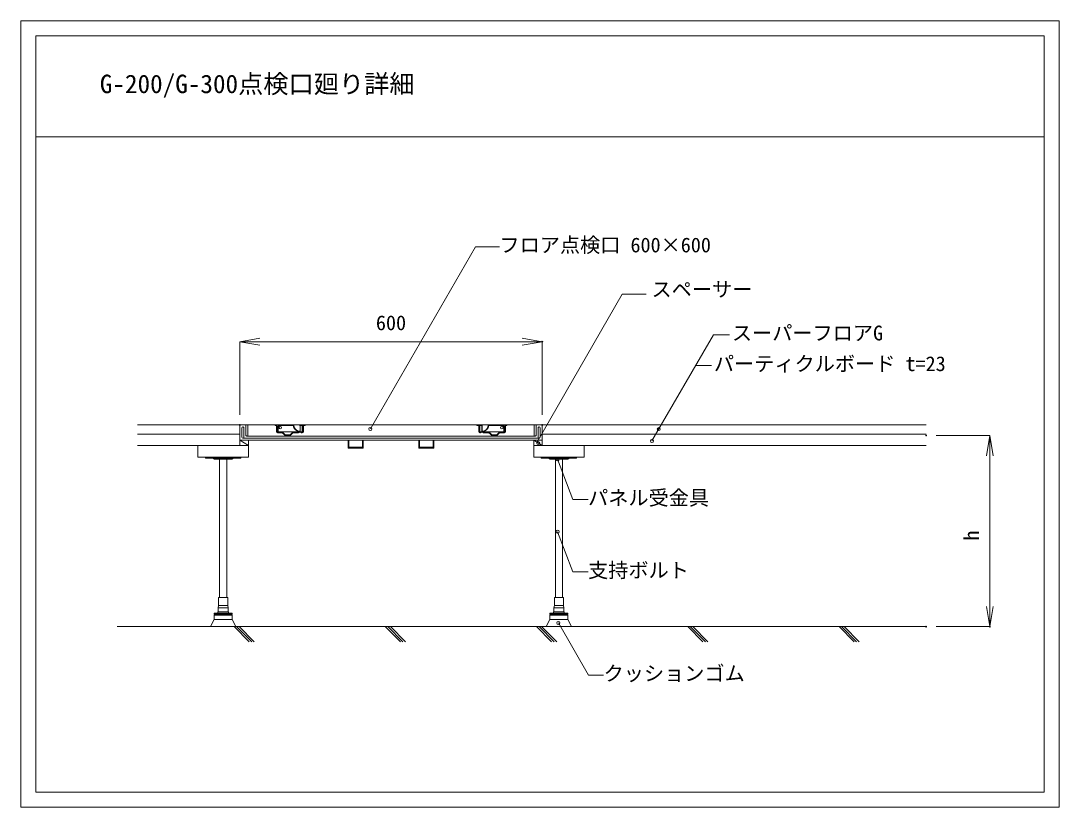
# Model space of a CAD drawing. Units: millimetres, scale not verified. Extents: x -1030 to 1030, y -780 to 780.
import ezdxf
from ezdxf.enums import TextEntityAlignment as Align

# ---------------------------------------------------------------- set-up
doc = ezdxf.new("R2010")
doc.units = ezdxf.units.MM
doc.header["$LTSCALE"] = 2
doc.header["$PDMODE"] = 32
doc.header["$PDSIZE"] = 1.6
for name, color, linetype, lineweight in [('0-0_0', 7, 'Continuous', 9), ('0-1_WAKU', 4, 'Continuous', 18), ('0-4_納まり', 7, 'Continuous', 18), ('0-6_納まり文字', 7, 'Continuous', 9), ('0-7_UFG納まり文字', 7, 'Continuous', 9), ('0-F_0０グルプ-1水色実線', 7, 'Continuous', 18), ('1-0_点検口', 7, 'Continuous', 18), ('1-2_waku2', 7, 'Continuous', 18)]:
    doc.layers.add(name, color=color, linetype=linetype, lineweight=lineweight)
doc.layers.add('0-2_DEFPOINTS', color=7, linetype='Continuous')
doc.styles.add('ＭＳ ゴシック', font='')
doc.styles.get('ＭＳ ゴシック').set_extended_font_data('MS Gothic')

# ---------------------------------------------------------------- blocks, each defined once
blk = doc.blocks.new('_OPEN')
at = {"layer": '0-0_0'}
blk.add_line((0, 0), (-1, 0), dxfattribs=at)
blk.add_lwpolyline([(-1, 0.16667), (0, 0), (-1, -0.16667)], dxfattribs=at)
blk = doc.blocks.new('D4')
at = {"layer": '0-2_DEFPOINTS'}
for p in [(3889.471, 9173.1), (3289.471, 9007.89), (3889.471, 9007.89)]:
    blk.add_point(p, dxfattribs=at)
at = {"layer": '0-4_納まり'}
for p, q in [((3289.471, 9027.89), (3289.471, 9173.1)), ((3329.471, 9173.1), (3849.471, 9173.1)), ((3889.471, 9027.89), (3889.471, 9173.1))]:
    blk.add_line(p, q, dxfattribs=at)
at = {"layer": '0-4_納まり', "xscale": 40, "yscale": 40, "rotation": 180}
blk.add_blockref('_OPEN', (3289.471, 9173.1), dxfattribs=at)
at = {"layer": '0-4_納まり', "xscale": 40, "yscale": 40}
blk.add_blockref('_OPEN', (3889.471, 9173.1), dxfattribs=at)
at = {"layer": '0-4_納まり', "style": 'ＭＳ ゴシック'}
blk.add_text('600', height=29.33, dxfattribs=at).set_placement((3559.471, 9187.1), align=Align.BOTTOM_LEFT)
blk = doc.blocks.new('点検口')
at = {"layer": '0-4_納まり'}
blk.add_line((3735.783, 937.954), (3135.783, 937.954), dxfattribs=at)
at = {"layer": '0-F_0０グルプ-1水色実線'}
blk.add_line((3735.783, 937.954), (3735.783, 907.954), dxfattribs=at)
at = {"layer": '1-0_点検口'}
for p, q in [((3135.783, 937.954), (3135.783, 907.954)), ((3135.783, 937.954), (3735.783, 937.954)), ((3143.783, 931.954), (3143.783, 911.954)), ((3147.783, 917.954), (3147.783, 937.954)), ((3151.783, 937.954), (3151.783, 915.954)), ((3205.783, 937.954), (3207.744, 937.954)), ((3207.744, 937.954), (3216.033, 937.954)), ((3208.744, 935.954), (3208.744, 924.154)), ((3209.744, 935.954), (3209.744, 924.154)), ((3210.783, 932.704), (3210.783, 924.454)), ((3211.783, 932.704), (3211.783, 924.454)), ((3242.292, 937.954), (3216.033, 937.954)), ((3241.82, 936.954), (3216.033, 936.954)), ((3254.783, 937.954), (3242.292, 937.954)), ((3254.783, 936.954), (3259.783, 936.954)), ((3255.283, 935.954), (3255.283, 924.454)), ((3259.783, 924.454), (3259.783, 936.954)), ((3260.783, 924.154), (3260.783, 935.954)), ((3261.821, 924.154), (3261.821, 935.954)), ((3262.783, 937.954), (3265.783, 937.954)), ((3608.783, 937.954), (3605.783, 937.954)), ((3608.744, 936.954), (3605.783, 936.954)), ((3609.744, 924.154), (3609.744, 935.954)), ((3610.783, 924.154), (3610.783, 935.954)), ((3616.783, 936.954), (3611.783, 936.954)), ((3611.783, 924.454), (3611.783, 936.954)), ((3615.783, 935.954), (3615.783, 924.454)), ((3616.283, 935.954), (3616.283, 924.454)), ((3616.783, 937.954), (3629.273, 937.954)), ((3629.273, 937.954), (3655.533, 937.954)), ((3629.746, 936.954), (3655.533, 936.954)), ((3663.821, 937.954), (3655.533, 937.954)), ((3659.783, 932.704), (3659.783, 924.454)), ((3660.783, 932.704), (3660.783, 924.454)), ((3661.821, 935.954), (3661.821, 924.154)), ((3662.821, 935.954), (3662.821, 924.154)), ((3665.783, 937.954), (3663.821, 937.954)), ((3719.783, 937.954), (3719.783, 915.954)), ((3723.783, 917.954), (3723.783, 937.954)), ((3727.783, 931.954), (3727.783, 911.954)), ((3185.783, 907.954), (3135.783, 907.954)), ((3350.783, 907.954), (3137.783, 907.954)), ((3729.783, 911.954), (3141.783, 911.954)), ((3149.783, 915.954), (3721.783, 915.954)), ((3733.783, 907.954), (3161.783, 907.954)), ((3210.744, 923.154), (3219.502, 923.154)), ((3210.744, 922.154), (3219.502, 922.154)), ((3210.783, 924.454), (3259.783, 924.454)), ((3221.669, 921.229), (3224.987, 917.763)), ((3222.391, 921.92), (3225.71, 918.454)), ((3225.71, 918.454), (3235.856, 918.454)), ((3225.71, 917.454), (3235.856, 917.454)), ((3235.856, 918.454), (3239.175, 921.92)), ((3236.578, 917.763), (3239.897, 921.229)), ((3242.064, 923.154), (3252.223, 923.154)), ((3242.064, 922.154), (3251.467, 922.154)), ((3258.342, 923.154), (3259.783, 923.154)), ((3259.098, 922.154), (3259.821, 922.154)), ((3615.783, 924.454), (3610.783, 924.454)), ((3612.467, 922.154), (3611.744, 922.154)), ((3660.783, 924.454), (3611.783, 924.454)), ((3613.223, 923.154), (3611.783, 923.154)), ((3629.502, 923.154), (3619.342, 923.154)), ((3629.502, 922.154), (3620.098, 922.154)), ((3634.987, 917.763), (3631.669, 921.229)), ((3635.71, 918.454), (3632.391, 921.92)), ((3645.856, 918.454), (3635.71, 918.454)), ((3645.856, 917.454), (3635.71, 917.454)), ((3649.175, 921.92), (3645.856, 918.454)), ((3649.897, 921.229), (3646.578, 917.763)), ((3660.821, 923.154), (3652.064, 923.154)), ((3660.821, 922.154), (3652.064, 922.154)), ((3685.783, 907.954), (3735.783, 907.954))]:
    blk.add_line(p, q, dxfattribs=at)
for points in [[(3139.783, 931.954), (3139.783, 913.954), (3139.783, 931.954)], [(3205.783, 937.954), (3205.783, 936.954), (3207.744, 936.954)], [(3265.783, 937.954), (3254.783, 937.954), (3254.783, 935.954), (3255.783, 935.954), (3255.783, 924.454), (3260.783, 924.454)], [(3262.821, 936.954), (3265.783, 936.954), (3265.783, 937.954)], [(3605.783, 936.954), (3605.783, 937.954), (3616.783, 937.954), (3616.783, 935.954), (3615.783, 935.954)], [(3665.783, 937.954), (3665.783, 936.954), (3663.821, 936.954)], [(3731.783, 931.954), (3731.783, 913.954), (3731.783, 931.954)], [(3380.783, 907.954), (3380.783, 892.154), (3350.783, 892.154), (3350.783, 907.954)], [(3379.183, 907.954), (3379.183, 893.754), (3352.383, 893.754), (3352.383, 907.954)], [(3490.783, 907.954), (3490.783, 892.154), (3520.783, 892.154), (3520.783, 907.954)], [(3519.183, 907.954), (3519.183, 893.754), (3492.383, 893.754), (3492.383, 907.954)]]:
    blk.add_lwpolyline(points, dxfattribs=at)
for centre in [(3216.033, 932.454), (3655.533, 932.454)]:
    blk.add_circle(centre, 2.5, dxfattribs=at)
for centre, radius, start, end in [((3141.783, 931.954), 2, 90.0227, 179.99913), ((3141.783, 931.954), 2, 0.001, 90.0035), ((3207.744, 935.954), 2, 0, 90), ((3207.744, 935.954), 1, 0, 90), ((3216.033, 932.704), 5.25, 90, 180), ((3216.033, 932.704), 4.25, 90, 180), ((3255.283, 937.954), 13.5, 184.24802, 270), ((3242.292, 937.454), 0.5, 2.20423, 90), ((3255.283, 937.954), 12.5, 182.20423, 270), ((3262.783, 935.954), 2, 90, 180), ((3262.821, 935.954), 1, 90, 180), ((3608.744, 935.954), 1, 0, 90), ((3608.783, 935.954), 2, 0, 90), ((3616.283, 937.954), 12.5, 270, 357.79577), ((3616.283, 937.954), 13.5, 270, 355.75198), ((3629.273, 937.454), 0.5, 90, 177.79577), ((3655.533, 932.704), 5.25, 0, 90), ((3655.533, 932.704), 4.25, 0, 90), ((3663.821, 935.954), 2, 90, 180), ((3663.821, 935.954), 1, 90, 180), ((3729.783, 931.954), 2, 89.9965, 179.999), ((3729.783, 931.954), 2, 0.00087, 89.9773), ((3137.783, 909.954), 2, 180.005, 270.003), ((3141.783, 913.954), 2, 180, 269.977), ((3149.783, 917.954), 2, 179.9965, 270.003), ((3210.744, 924.154), 2, 180, 270), ((3210.744, 924.154), 1, 180, 270), ((3219.502, 919.154), 4, 43.75464, 90), ((3219.502, 919.154), 3, 43.75464, 90), ((3225.71, 918.454), 1, 223.75464, 270), ((3235.856, 918.454), 1, 270, 316.24536), ((3242.064, 919.154), 4, 90, 136.24536), ((3242.064, 919.154), 3, 90, 136.24536), ((3251.467, 925.154), 3, 270, 307.62719), ((3255.283, 920.204), 4.25, 43.95695, 136.04305), ((3255.283, 920.204), 3.25, 52.37281, 127.62719), ((3259.098, 925.154), 3, 232.37281, 270), ((3259.783, 924.154), 1, 270, 360), ((3259.821, 924.154), 2, 270, 0), ((3611.744, 924.154), 2, 180, 270), ((3611.783, 924.154), 1, 180, 270), ((3612.467, 925.154), 3, 270, 307.62719), ((3616.283, 920.204), 4.25, 43.95695, 136.04305), ((3616.283, 920.204), 3.25, 52.37281, 127.62719), ((3620.098, 925.154), 3, 232.37281, 270), ((3629.502, 919.154), 4, 43.75464, 90), ((3629.502, 919.154), 3, 43.75464, 90), ((3635.71, 918.454), 1, 223.75464, 270), ((3645.856, 918.454), 1, 270, 316.24536), ((3652.064, 919.154), 4, 90, 136.24536), ((3652.064, 919.154), 3, 90, 136.24536), ((3660.821, 924.154), 1, 270, 0), ((3660.821, 924.154), 2, 270, 0), ((3721.783, 917.954), 2, 269.997, 0.0035), ((3729.783, 913.954), 2, 270.023, 0), ((3733.783, 909.954), 2, 269.997, 359.995)]:
    blk.add_arc(centre, radius, start, end, dxfattribs=at)

msp = doc.modelspace()

# ---------------------------------------------------------------- linework, layer by layer
at = {"layer": '0-1_WAKU'}
for p, q in [((-1000.001, 750.023), (999.999, 750.023)), ((-1000.001, 750.023), (-1000.001, -749.977)), ((999.999, 750.023), (999.999, -749.977)), ((-1000.001, 550.023), (999.999, 550.023)), ((-1000.001, -749.977), (999.999, -749.977))]:
    msp.add_line(p, q, dxfattribs=at)
at = {"layer": '0-4_納まり'}
for p, q in [((-798.515, -21.722), (765.999, -21.722)), ((-798.515, -39.722), (-595.515, -39.722)), ((-798.515, -39.722), (-595.515, -39.722)), ((4.485, -39.722), (765.999, -39.722)), ((4.485, -39.722), (765.999, -39.722)), ((-595.515, -47.722), (-595.515, -58.722)), ((-595.515, -51.722), (-578.515, -62.722)), ((-578.515, -51.722), (-578.515, -62.722)), ((-12.515, -51.722), (-12.515, -62.722)), ((-12.515, -51.722), (4.485, -62.722)), ((785.999, -42.722), (892.221, -42.722)), ((-798.515, -62.722), (-578.515, -62.722)), ((-12.515, -62.722), (765.999, -62.722)), ((-635.515, -363.722), (-635.515, -89.722)), ((-621.515, -363.722), (-621.515, -89.722)), ((30.485, -363.722), (30.485, -89.722)), ((44.485, -363.722), (44.485, -89.722)), ((892.221, -82.722), (892.221, -381.723)), ((-646.515, -398.722), (-644.515, -396.722)), ((-610.515, -398.722), (-612.515, -396.722)), ((19.485, -398.722), (21.485, -396.722)), ((55.485, -398.722), (53.485, -396.722)), ((765.999, -421.722), (-838.519, -421.722)), ((-606.863, -421.722), (-576.863, -451.722)), ((-601.863, -421.722), (-571.863, -451.722)), ((-596.863, -421.722), (-566.863, -451.722)), ((-306.863, -421.722), (-276.863, -451.722)), ((-301.863, -421.722), (-271.863, -451.722)), ((-296.863, -421.722), (-266.863, -451.722)), ((-6.863, -421.722), (23.137, -451.722)), ((-1.863, -421.722), (28.137, -451.722)), ((3.137, -421.722), (33.137, -451.722)), ((293.137, -421.722), (323.137, -451.722)), ((298.137, -421.722), (328.137, -451.722)), ((303.137, -421.722), (333.137, -451.722)), ((593.137, -421.722), (623.137, -451.722)), ((598.137, -421.722), (628.137, -451.722)), ((603.137, -421.722), (633.137, -451.722)), ((785.999, -421.723), (892.221, -421.723))]:
    msp.add_line(p, q, dxfattribs=at)
for points in [[(-578.515, -51.722), (-595.515, -51.722), (-595.515, -62.722), (-578.515, -62.722)], [(4.485, -51.722), (-12.515, -51.722), (-12.515, -62.722), (4.485, -62.722)], [(-663.515, -85.722), (-663.515, -87.722), (-593.515, -87.722), (-593.515, -85.722)], [(2.485, -85.722), (2.485, -87.722), (72.485, -87.722), (72.485, -85.722)], [(-610.515, -407.722), (-628.515, -407.722), (-646.515, -407.722), (-653.515, -421.722), (-628.515, -421.722), (-603.515, -421.722)], [(-628.515, -394.722), (-646.515, -394.722), (-646.515, -396.722), (-628.515, -396.722), (-610.515, -396.722), (-610.515, -394.722)], [(19.485, -407.722), (37.485, -407.722), (55.485, -407.722), (62.485, -421.722), (37.485, -421.722), (12.485, -421.722)], [(37.485, -394.722), (55.485, -394.722), (55.485, -396.722), (37.485, -396.722), (19.485, -396.722), (19.485, -394.722)]]:
    msp.add_lwpolyline(points, close=True, dxfattribs=at)
for points in [[(-610.515, -89.722), (-628.515, -89.722), (-646.515, -89.722)], [(55.485, -89.722), (37.485, -89.722), (19.485, -89.722)], [(-637.515, -379.722), (-637.515, -363.722), (-619.515, -363.722), (-619.515, -379.722)], [(46.485, -379.722), (46.485, -363.722), (28.485, -363.722), (28.485, -379.722)], [(-618.515, -384.722), (-619.515, -379.722), (-637.515, -379.722), (-638.515, -384.722)], [(-638.515, -392.722), (-638.515, -384.722), (-618.515, -384.722), (-618.515, -392.722)], [(27.485, -384.722), (28.485, -379.722), (46.485, -379.722), (47.485, -384.722)], [(47.485, -392.722), (47.485, -384.722), (27.485, -384.722), (27.485, -392.722)], [(-610.515, -407.722), (-610.515, -398.722), (-628.515, -398.722), (-646.515, -398.722), (-646.515, -407.722)], [(-619.515, -392.722), (-628.515, -392.722), (-618.015, -392.722), (-618.015, -394.722), (-628.515, -394.722), (-639.015, -394.722), (-639.015, -392.722), (-628.515, -392.722), (-637.515, -392.722)], [(19.485, -407.722), (19.485, -398.722), (37.485, -398.722), (55.485, -398.722), (55.485, -407.722)], [(28.485, -392.722), (37.485, -392.722), (26.985, -392.722), (26.985, -394.722), (37.485, -394.722), (47.985, -394.722), (47.985, -392.722), (37.485, -392.722), (46.485, -392.722)]]:
    msp.add_lwpolyline(points, dxfattribs=at)
for centre, start, end in [((-646.515, -87.722), 180, 270), ((-610.515, -87.722), 270, 0), ((19.485, -87.722), 180, 270), ((55.485, -87.722), 270, 0)]:
    msp.add_arc(centre, 2, start, end, dxfattribs=at)
for p in [(765.999, -42.722), (765.999, -421.723), (892.221, -421.723)]:
    msp.add_point(p, dxfattribs=at)
at = {"layer": '0-6_納まり文字'}
for p, q in [((-336.545, -29.725), (-127.779, 331.869)), ((-127.779, 331.869), (-80.535, 331.869)), ((-6.022, -56.786), (163.064, 237.447)), ((163.064, 237.447), (210.308, 237.447)), ((34.921, -89.722), (65.357, -169.593)), ((95.357, -169.593), (65.357, -169.593)), ((34.921, -233.382), (65.357, -313.253)), ((95.357, -313.253), (65.357, -313.253)), ((36.41, -414.497), (96.135, -517.943)), ((126.135, -517.943), (96.135, -517.943))]:
    msp.add_line(p, q, dxfattribs=at)
msp.add_lwpolyline([(222.049, -53.503), (344.16, 157.227), (375.656, 157.227)], dxfattribs=at)
for centre in [(-336.545, -29.725), (235.696, -29.952), (-3.6, -57.642), (222.049, -53.503), (34.913, -89.773), (34.913, -233.432), (36.41, -414.497)]:
    msp.add_circle(centre, 3, dxfattribs=at)
at = {"layer": '0-7_UFG納まり文字'}
msp.add_line((308.455, 96.333), (339.951, 96.333), dxfattribs=at)
at = {"layer": '1-0_点検口'}
for p, q in [((-678.515, -62.722), (-678.515, -85.722)), ((-578.515, -62.722), (-578.515, -85.722)), ((-12.515, -62.722), (-12.515, -85.722)), ((87.485, -62.722), (87.485, -85.722)), ((-578.515, -85.722), (-678.515, -85.722)), ((87.485, -85.722), (-12.515, -85.722))]:
    msp.add_line(p, q, dxfattribs=at)
at = {"layer": '1-2_waku2'}
msp.add_lwpolyline([(-1030.001, 780.023), (1029.999, 780.023), (1029.999, -779.977), (-1030.001, -779.977)], close=True, dxfattribs=at)

# ---------------------------------------------------------------- block references
at = {"layer": '0-4_納まり'}
for name, p in [('D4', (-3884.986, -9029.613)), ('点検口', (-3731.298, -959.676))]:
    msp.add_blockref(name, p, dxfattribs=at)
at = {"layer": '0-4_納まり', "xscale": 40, "yscale": 40}
for p, rotation in [((892.221, -42.722), 90), ((892.221, -421.723), 270)]:
    msp.add_blockref('_OPEN', p, dxfattribs=dict(at, rotation=rotation))

# ---------------------------------------------------------------- texts
at = {"layer": '0-4_納まり', "style": 'ＭＳ ゴシック'}
msp.add_text('h', height=29.33, rotation=90, dxfattribs=at).set_placement((879.46, -251.118), align=Align.BOTTOM_LEFT)
at = {"layer": '0-6_納まり文字', "style": 'ＭＳ ゴシック'}
for s, height, p in [('G-200/G-300点検口廻り詳細', 36.66, (-873.181, 625.475)), ('フロア点検口 600×600', 29.33, (-80.535, 311.869)), ('スペーサー', 29.33, (221.183, 223.901)), ('スーパーフロアG', 29.33, (380.656, 137.227)), ('パーティクルボード t=23', 29.33, (344.951, 76.333)), ('パネル受金具', 29.33, (95.357, -189.593)), ('支持ボルト', 29.33, (95.357, -333.253)), ('クッションゴム', 29.33, (126.135, -537.943))]:
    msp.add_text(s, height=height, dxfattribs=at).set_placement(p, align=Align.BOTTOM_LEFT)

doc.saveas('drawing.dxf')
